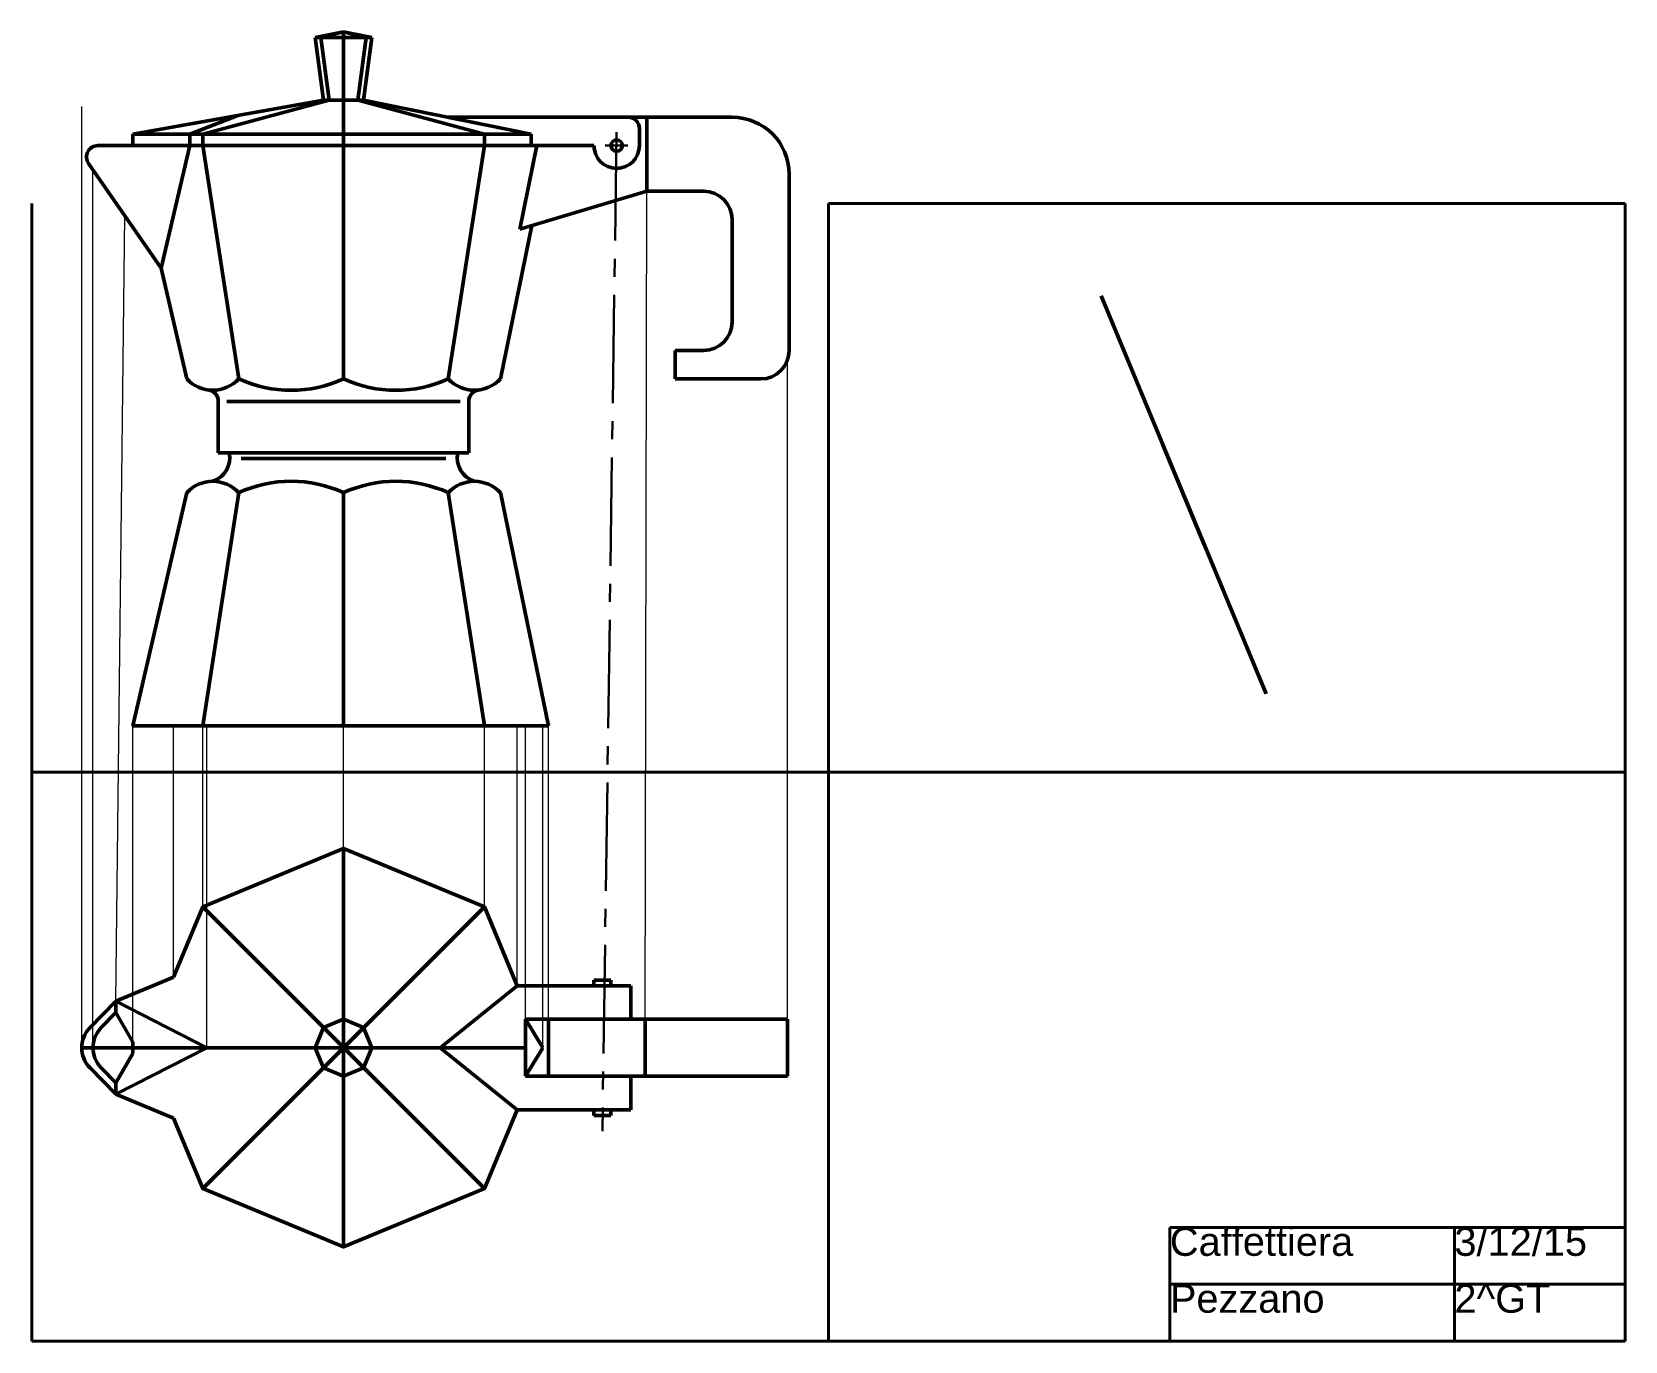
# Model space of a CAD drawing. Header units: millimetres. Extents: x 73 to 1271, y 555 to 2169.
# Drawn here: x 990.7 to 1270.7, y 1939.1 to 2169.3 of the extents above; entities outside this region: 2.
import ezdxf

# ---------------------------------------------------------------- set-up
doc = ezdxf.new("R2010")
doc.units = ezdxf.units.MM
doc.linetypes.add('CENTRO2', pattern=[28.575, 19.05, -3.175, 3.175, -3.175])
for name, color, linetype, lineweight in [('assi simmetrie', 1, 'CENTRO2', 30), ('contorni', 7, 'Continuous', 50), ('proiettanti', 2, 'Continuous', 20), ('squadratura', 6, 'Continuous', 40)]:
    doc.layers.add(name, color=color, linetype=linetype, lineweight=lineweight)
doc.styles.get("Standard").update_dxf_attribs({"font": 'arial.ttf'})

msp = doc.modelspace()

# ---------------------------------------------------------------- linework, layer by layer
at = {"layer": 'assi simmetrie'}
for p, q in [((1093.45, 2151.62), (1090.94, 1976.04)), ((1095.42, 2149.27), (1091.42, 2149.27))]:
    msp.add_line(p, q, dxfattribs=at)
at = {"layer": 'contorni'}
for p, q in [((1040.45, 2168.27), (1045.45, 2169.27)), ((1050.45, 2168.27), (1040.45, 2168.27)), ((1040.45, 2168.27), (1041.95, 2157.27)), ((1041.45, 2168.27), (1045.45, 2169.27)), ((1041.45, 2168.27), (1042.95, 2157.27)), ((1045.45, 2168.27), (1045.45, 2169.27)), ((1050.45, 2168.27), (1045.45, 2169.27)), ((1049.45, 2168.27), (1045.45, 2169.27)), ((1045.45, 2157.27), (1045.45, 2168.27)), ((1049.45, 2168.27), (1047.95, 2157.27)), ((1050.45, 2168.27), (1048.95, 2157.27)), ((1041.95, 2157.27), (1008.45, 2151.27)), ((1042.95, 2157.27), (1020.71, 2151.27)), ((1048.95, 2157.27), (1041.95, 2157.27)), ((1041.95, 2157.27), (1042.95, 2157.27)), ((1045.45, 2151.27), (1045.45, 2157.27)), ((1047.95, 2157.27), (1070.2, 2151.27)), ((1048.95, 2157.27), (1078.45, 2151.27)), ((1008.45, 2151.27), (1023.22, 2153.91)), ((1026.85, 2154.56), (1018.45, 2151.27)), ((1078.45, 2151.27), (1063.75, 2154.26)), ((1063.75, 2154.26), (1098.75, 2154.26)), ((1063.75, 2154.26), (1095.45, 2154.26)), ((1098.75, 2154.26), (1098.75, 2141.26)), ((1098.75, 2154.26), (1113.75, 2154.26)), ((1008.45, 2149.27), (1008.45, 2151.27)), ((1008.45, 2151.27), (1078.45, 2151.27)), ((1018.45, 2149.27), (1018.45, 2151.27)), ((1020.71, 2149.27), (1020.71, 2151.27)), ((1045.45, 2149.27), (1045.45, 2151.27)), ((1070.2, 2149.27), (1070.2, 2151.27)), ((1078.45, 2151.27), (1078.45, 2149.27)), ((1097.45, 2149.27), (1097.45, 2152.26)), ((1008.45, 2149.27), (1002.28, 2149.27)), ((1079.45, 2149.27), (1008.45, 2149.27)), ((1018.45, 2149.27), (1013.38, 2127.75)), ((1027.05, 2108.27), (1020.71, 2149.27)), ((1045.45, 2149.27), (1045.45, 2108.27)), ((1045.45, 2149.27), (1045.45, 2108.27)), ((1063.86, 2108.27), (1070.2, 2149.27)), ((1079.45, 2149.27), (1076.43, 2134.57)), ((1078.45, 2149.27), (1079.45, 2149.27)), ((1079.45, 2149.27), (1089.45, 2149.27)), ((1000.63, 2146.13), (1013.38, 2127.75)), ((1123.75, 2144.26), (1123.75, 2113.26)), ((1076.43, 2134.57), (1098.75, 2141.26)), ((1098.75, 2141.26), (1108.75, 2141.26)), ((1073.01, 2108.27), (1078.56, 2135.21)), ((1113.75, 2118.26), (1113.75, 2136.26)), ((1017.9, 2108.27), (1013.38, 2127.75)), ((1178.58, 2122.89, 100), (1207.58, 2052.89, 100)), ((1103.75, 2108.26), (1103.75, 2113.26)), ((1103.75, 2113.26), (1108.75, 2113.26)), ((1118.75, 2108.26), (1103.75, 2108.26)), ((1023.45, 2095.27), (1023.45, 2104.33)), ((1065.95, 2104.27), (1024.95, 2104.27)), ((1067.45, 2095.27), (1067.45, 2104.33)), ((1067.45, 2095.27), (1023.45, 2095.27)), ((1023.45, 2095.27), (1027.45, 2095.27)), ((1189.38, 2096.82, 129), (1196.78, 2078.96, 129)), ((1063.45, 2094.27), (1027.45, 2094.27)), ((1017.9, 2088.27), (1008.45, 2047.27)), ((1027.05, 2088.27), (1020.71, 2047.27)), ((1045.45, 2047.27), (1045.45, 2088.27)), ((1045.45, 2047.27), (1045.45, 2088.27)), ((1063.86, 2088.27), (1070.2, 2047.27)), ((1073.01, 2088.27), (1081.45, 2047.27)), ((1045.45, 2047.27), (1045.45, 2059.27)), ((1081.45, 2047.27), (1008.45, 2047.27)), ((1045.45, 2025.7), (1045.45, 1955.7)), ((1020.71, 2015.45), (1015.58, 2003.08)), ((1020.71, 2015.45), (1070.2, 1965.95)), ((1070.2, 2015.45), (1020.71, 1965.95)), ((1070.2, 2015.45), (1075.94, 2001.59)), ((1015.58, 2003.08), (1005.42, 1998.87)), ((1089.44, 2001.59), (1089.44, 2002.59)), ((1089.44, 2002.59), (1092.44, 2002.59)), ((1092.44, 2002.59), (1092.44, 2001.59)), ((1075.94, 2001.59), (1062.45, 1990.7)), ((1075.94, 2001.59), (1095.94, 2001.59)), ((1075.94, 2001.59), (1090.94, 2001.59)), ((1095.94, 2001.59), (1095.94, 1995.7)), ((1005.42, 1998.87), (1000.86, 1994.19)), ((1005.42, 1996.87), (1002.82, 1994.18)), ((1005.42, 1998.87), (1005.42, 1996.87)), ((1021.45, 1990.7), (1005.42, 1998.87)), ((1005.42, 1996.87), (1008.45, 1991.7)), ((1077.45, 1995.7), (1077.45, 1985.7)), ((1077.45, 1995.7), (1098.45, 1995.7)), ((1080.45, 1990.7), (1077.45, 1995.7)), ((1081.45, 1995.7), (1081.45, 1985.7)), ((1098.45, 1995.7), (1098.45, 1985.7)), ((1098.45, 1995.7), (1123.45, 1995.7)), ((1123.45, 1995.7), (1123.45, 1985.7)), ((1008.45, 1989.7), (1008.45, 1991.7)), ((999.44, 1990.7), (1062.45, 1990.7)), ((1008.45, 1990.7), (999.45, 1990.7)), ((1021.45, 1990.7), (1005.42, 1982.54)), ((1005.42, 1984.54), (1008.45, 1989.7)), ((1045.45, 1990.7), (1062.45, 1990.7)), ((1075.94, 1979.81), (1062.45, 1990.7)), ((1062.45, 1990.7), (1077.45, 1990.7)), ((1080.45, 1990.7), (1077.45, 1985.7)), ((1000.86, 1987.21), (1005.42, 1982.54)), ((1002.82, 1987.22), (1005.42, 1984.54)), ((1077.45, 1985.7), (1098.45, 1985.7)), ((1095.94, 1985.7), (1095.94, 1979.81)), ((1098.45, 1985.7), (1123.45, 1985.7)), ((1005.42, 1982.54), (1005.42, 1984.54)), ((1015.58, 1978.33), (1005.42, 1982.54)), ((1070.2, 1965.95), (1075.94, 1979.81)), ((1075.94, 1979.81), (1095.94, 1979.81)), ((1075.94, 1979.81), (1090.94, 1979.81)), ((1089.44, 1979.81), (1089.44, 1978.81)), ((1092.44, 1978.81), (1092.44, 1979.81)), ((1020.71, 1965.95), (1015.58, 1978.33)), ((1089.44, 1978.81), (1092.44, 1978.81)), ((72.59, 625.06, 1509.12), (101.59, 555.06, 1509.12)), ((83.39, 598.99, 1538.12), (90.79, 581.13, 1538.12))]:
    msp.add_line(p, q, dxfattribs=at)
for points in [[(1075.94, 2001.59), (1070.2, 2015.45), (1045.45, 2025.7), (1020.71, 2015.45), (1015.58, 2003.08)], [(1015.58, 1978.33), (1020.71, 1965.95), (1045.45, 1955.7), (1070.2, 1965.95), (1075.94, 1979.81)]]:
    msp.add_lwpolyline(points, dxfattribs=at)
msp.add_lwpolyline([(1041.92, 1994.24), (1040.45, 1990.7), (1041.92, 1987.17), (1045.45, 1985.7), (1048.99, 1987.17), (1050.45, 1990.7), (1048.99, 1994.24), (1045.45, 1995.7)], close=True, dxfattribs=at)
msp.add_circle((1093.45, 2149.27), 1, dxfattribs=at)
for centre, radius, start, end in [((1095.45, 2152.26), 2, 0, 90), ((1113.75, 2144.26), 10, 0, 90), ((1002.28, 2147.27), 2, 90, 214.758), ((1093.45, 2149.27), 4, 180, 0), ((1108.75, 2136.26), 5, 0, 90), ((1108.75, 2118.26), 5, 270, 0), ((1118.75, 2113.26), 5, 270, 0), ((1022.47, 2112.5), 6.23, 222.777, 317.223), ((1021.45, 2104.33), 2, 0, 82.899), ((1036.25, 2128.43), 22.17, 245.4691, 294.5309), ((1054.66, 2128.43), 22.17, 245.4691, 294.5309), ((1068.44, 2112.5), 6.23, 222.777, 317.223), ((1069.45, 2104.33), 2, 97.101, 180), ((1021.14, 2094.38), 4.32, 287.9028, 11.8299), ((1069.76, 2094.38), 4.32, 168.1701, 252.0972), ((1022.47, 2084.03), 6.23, 42.777, 137.223), ((1022.47, 2084.03), 6.23, 42.777, 137.223), ((1036.25, 2068.1), 22.17, 65.4691, 114.5309), ((1054.66, 2068.1), 22.17, 65.4691, 114.5309), ((1068.44, 2084.03), 6.23, 42.777, 137.223), ((1004.44, 1990.7), 5, 135.7172, 224.2828), ((1006.41, 1990.7), 5, 135.9537, 224.0463)]:
    msp.add_arc(centre, radius, start, end, dxfattribs=at)
at = {"layer": 'proiettanti'}
for p, q in [((999.45, 1990.7), (999.45, 2156.14)), ((1001.41, 1990.7), (1001.41, 2145.01)), ((1098.45, 1995.7), (1098.75, 2141.26)), ((1005.42, 1998.87), (1007.01, 2136.94)), ((1123.45, 1995.7), (1123.45, 2111.55)), ((1008.45, 1990.7), (1008.45, 2047.27)), ((1015.58, 2003.08), (1015.58, 2047.27)), ((1020.71, 2015.45), (1020.71, 2047.27)), ((1021.45, 1990.7), (1021.45, 2047.27)), ((1045.45, 2025.7), (1045.45, 2047.27)), ((1070.2, 2015.45), (1070.2, 2047.27)), ((1075.94, 2001.59), (1075.94, 2047.27)), ((1077.45, 1995.7), (1077.45, 2047.27)), ((1080.45, 1990.7), (1080.45, 2047.27)), ((1081.45, 1995.7), (1081.45, 2047.27))]:
    msp.add_line(p, q, dxfattribs=at)
at = {"layer": 'squadratura'}
for p, q in [((990.68, 2139.12), (990.68, 1939.12)), ((1130.68, 2139.12), (1130.68, 1939.12)), ((1130.68, 2139.12), (1270.68, 2139.12)), ((1270.68, 2139.12), (1270.68, 1939.12)), ((990.68, 2039.12), (1270.68, 2039.12)), ((1270.68, 1959.12), (1190.68, 1959.12)), ((1190.68, 1959.12), (1190.68, 1939.12)), ((1270.68, 1959.12), (1240.68, 1959.12)), ((1240.68, 1959.12), (1240.68, 1939.12)), ((1270.68, 1939.12), (1270.68, 1959.12)), ((1190.68, 1949.12), (1270.68, 1949.12)), ((1270.68, 1939.12), (990.68, 1939.12))]:
    msp.add_line(p, q, dxfattribs=at)

# ---------------------------------------------------------------- texts
at = {"layer": 'squadratura', "char_height": 5, "attachment_point": 1}
for s, width, insert in [('Caffettiera', 50, (1190.68, 1959.12)), ('\\A1;3/12/15', 30, (1240.68, 1959.12)), ('Pezzano', 50, (1190.68, 1949.12)), ('2^ GT', 30, (1240.68, 1949.12))]:
    msp.add_mtext_dynamic_manual_height_columns(s, width=width, gutter_width=12.5, heights=[0], dxfattribs=dict(at, insert=insert))

doc.saveas('drawing.dxf')
